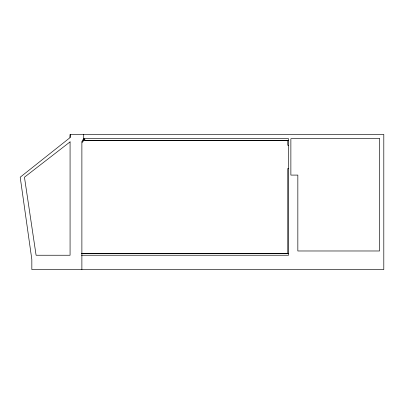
<?xml version="1.0" encoding="UTF-8"?>
<svg xmlns="http://www.w3.org/2000/svg" width="404" height="404" viewBox="0 0 404 404"><rect width="100%" height="100%" fill="white"/><g stroke="black" fill="none" stroke-linecap="round" stroke-linejoin="round"><path stroke-width="0.61" d="M70.069 137.618L70.069 134.431L383.8 134.431L383.8 269.569L31.835 269.569L31.835 259.499L20.2 177.21L70.069 137.618L70.281 134.431M81.881 269.569L81.881 141.88L83.719 138.693L288.547 138.693L288.547 255.242L81.532 255.242M83.825 140.047L82.956 140.047L83.825 140.047L82.547 142.264L81.876 141.875M84.976 139.466L83.719 139.466L83.719 134.431M84.688 140.435L287.916 140.435M288.547 140.627L84.688 140.627L84.688 138.693M288.547 145.273L287.774 145.273L287.774 140.627M288.547 168.508L287.774 168.508L287.774 253.303M81.532 253.303L288.547 253.303M81.532 253.5L287.916 253.5M70.069 141.88L24.457 177.21L36.092 255.242L70.069 255.242L70.069 141.88M379.543 138.693L290.87 138.693L290.87 175.089L297.839 175.089L297.839 250.98L379.543 250.98L379.543 138.693"/></g></svg>
